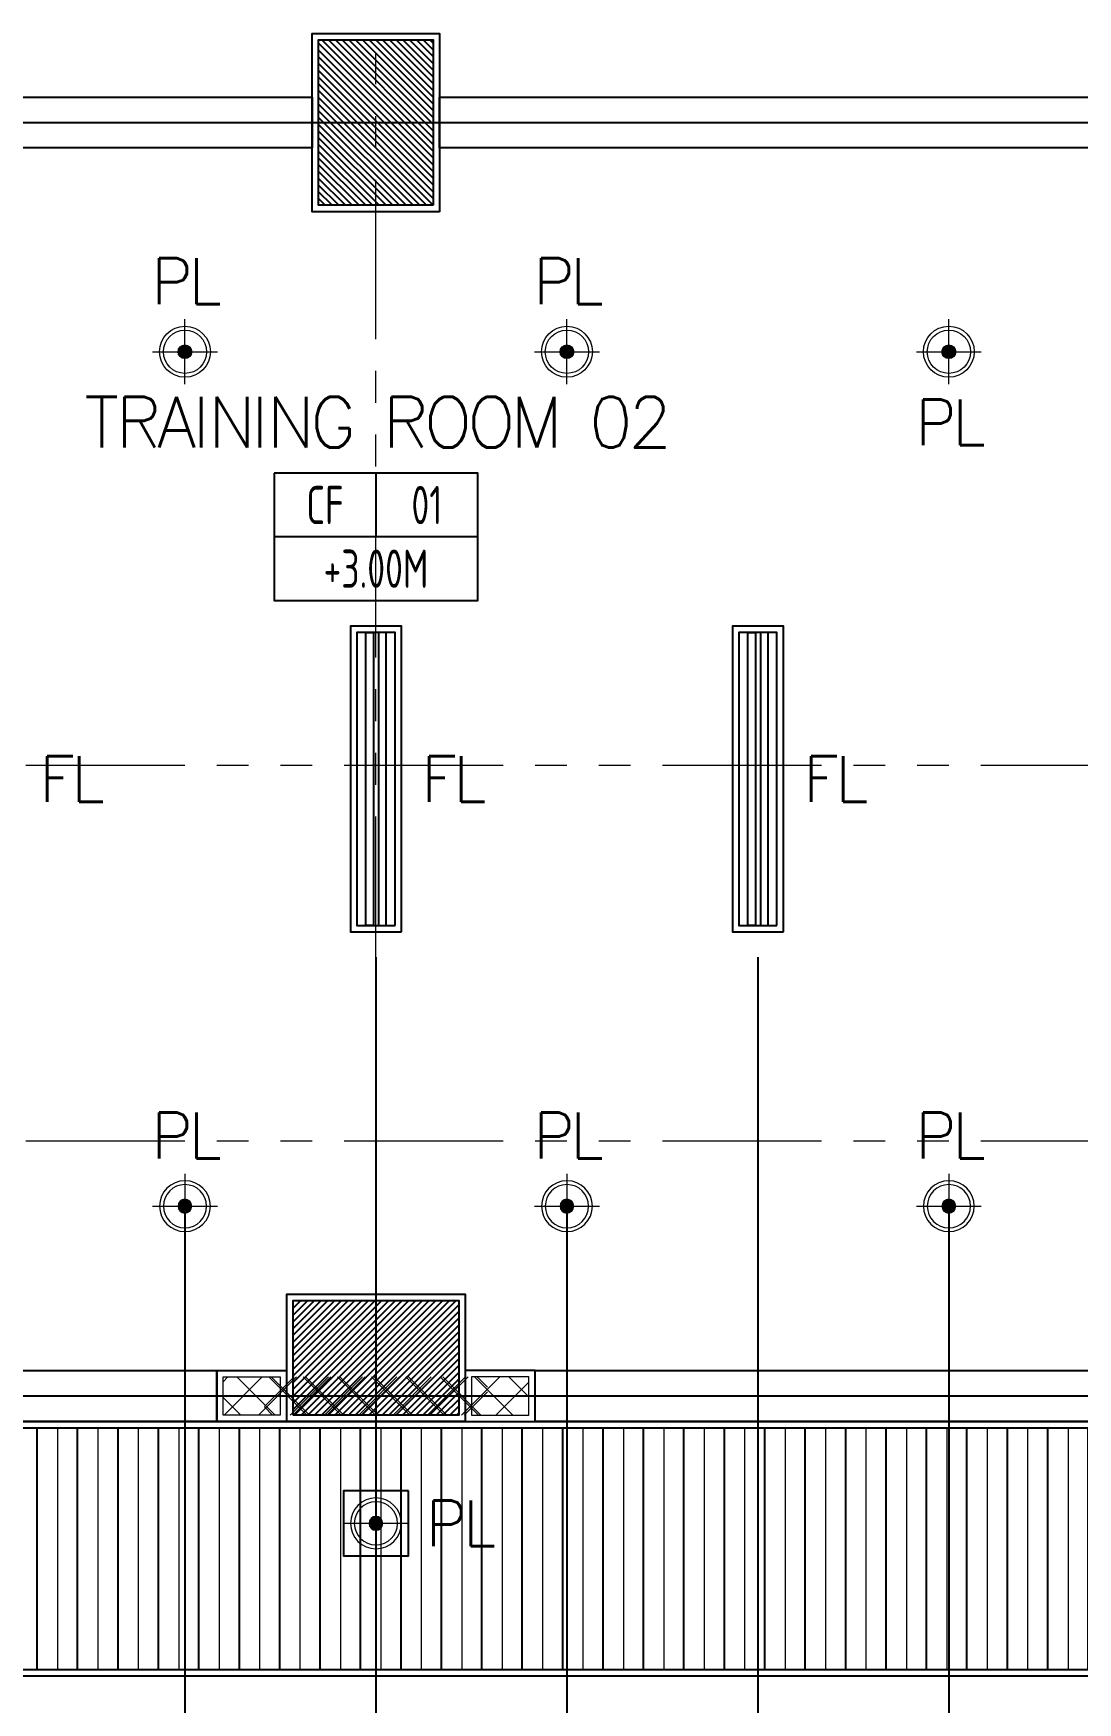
# Model space of a CAD drawing. Header units: metres. Extents: x -12400 to 1, y 0 to 106422.
# Drawn here: x -12107.96 to -12103.86, y 106335.53 to 106342.09 of the extents above; entities that cross this region are included whole.
import ezdxf
from ezdxf.enums import TextEntityAlignment as Align

# ---------------------------------------------------------------- set-up
doc = ezdxf.new("R2010")
doc.units = ezdxf.units.M
doc.header["$PDMODE"] = 35
doc.linetypes.add('PHANTOM2', pattern=[1.25, 0.625, -0.125, 0.125, -0.125, 0.125, -0.125])
for name, color, linetype, lineweight in [('A-DIM-100', 8, 'Continuous', 0), ('DIM 001', 251, 'Continuous', 13), ('FURN', 8, 'Continuous', 5), ('HATCH', 250, 'Continuous', 5), ('LAYOUT', 1, 'Continuous', 20), ('LF 001', 51, 'Continuous', 20)]:
    doc.layers.add(name, color=color, linetype=linetype, lineweight=lineweight)
for name, color, linetype in [('C-SCHED', 1, 'Continuous'), ('E_FIX_LIGHT1', 2, 'Continuous'), ('lighting', 1, 'Continuous'), ('stone', 15, 'Continuous'), ('txt', 2, 'Continuous'), ('WALL', 7, 'Continuous')]:
    doc.layers.add(name, color=color, linetype=linetype)
doc.layers.add('GUIDELINES', color=206, linetype='Continuous', plot=False)
doc.styles.add('architxt', font='architxt.shx', dxfattribs={"width": 0.8})
doc.styles.add('DIMTXT-100', font='arial.ttf')
doc.styles.add('swis721', font='swiss.ttf')
doc.styles.add('T.25', font='romans.shx', dxfattribs={"height": 0.2})
doc.dimstyles.new('D-100', dxfattribs={"dimtxt": 0.2, "dimasz": 0.15, "dimexe": 0.1, "dimexo": 0.1, "dimgap": 0.1, "dimtad": 1, "dimdec": 3, "dimzin": 4, "dimdsep": 46, "dimtxsty": 'DIMTXT-100', "dimblk": 'ARCHTICK', "dimcen": 0.2, "dimdle": 0.1, "dimclrd": 8, "dimclre": 8, "dimclrt": 2, "dimadec": 0, "dimazin": 1, "dimtfac": 1, "dimtdec": 3, "dimtofl": 0, "dimtmove": 2, "dimatfit": 3, "dimfxl": 1, "dimarcsym": 0})
doc.dimstyles.new('DIM 200', dxfattribs={"dimtxt": 200, "dimasz": 1, "dimexe": 0, "dimexo": 40, "dimgap": 50, "dimtad": 1, "dimtoh": 1, "dimdec": 0, "dimlfac": 2, "dimtxsty": 'swis721', "dimblk": 'CIR', "dimcen": 0, "dimclrd": 155, "dimclre": 155, "dimclrt": 4, "dimadec": 0, "dimazin": 0, "dimtfac": 1, "dimtdec": 0, "dimtix": 1, "dimtmove": 1, "dimatfit": 3, "dimldrblk": 'CIR', "dimfxl": 0, "dimarcsym": 0})

# ---------------------------------------------------------------- blocks, each defined once
blk = doc.blocks.new('CIR')
at = {"color": 4}
blk.add_circle((0, 0), 50, dxfattribs=at)
blk = doc.blocks.new('A$C1B753C5A')
at = {"layer": 'WALL'}
h = blk.add_hatch(dxfattribs=at)
h.set_pattern_fill('ANSI31', color=250, scale=0.15)
h.set_pattern_definition([(45, (-1494.388102653662, 303.0677240852394), (-0.01325825214724777, 0.01325825214724777), [])])
h.paths.add_polyline_path([(0.4750000000001364, 0.6749999999999545), (0.02500000000009089, 0.6749999999999545), (0.02500000000009095, 0.02499999999997721), (0.4750000000001364, 0.02499999999997721)])
at = {"color": 7}
blk.add_lwpolyline([(0, 0), (0.5000000000002274, 0), (0.5000000000002274, 0.6999999999999318), (0, 0.6999999999999318)], close=True, dxfattribs=at)
at = {"layer": 'stone', "color": 5}
blk.add_lwpolyline([(0.02500000000009095, 0.02499999999997726), (0.4750000000001364, 0.02499999999997726), (0.4750000000001364, 0.6749999999999545), (0.02500000000009095, 0.6749999999999545)], close=True, dxfattribs=at)
blk = doc.blocks.new('COLUMNS2F')
at = {"xscale": -1}
blk.add_blockref('A$C1B753C5A', (-12141.20441529414, 106330.3999565114), dxfattribs=at)
at = {"xscale": -1, "rotation": 270}
blk.add_blockref('A$C1B753C5A', (-12141.80441529414, 106325.6499565114), dxfattribs=at)
blk = doc.blocks.new('*U1962')
at = {"layer": 'HATCH'}
h = blk.add_hatch(dxfattribs=at)
h.set_pattern_fill('ANSI37', color=256, scale=0.03, angle=-180)
h.set_pattern_definition([(225, (-0.8132692456248353, 0), (0.06735192090801863, -0.06735192090801868), []), (314.9999999999999, (-0.8132692456248353, 0), (0.06735192090801868, 0.06735192090801861), [])])
h.paths.add_polyline_path([(-0.7882692456161041, 0.1749999999883585), (-0.7882692456161041, 0.02499999999417923), (0.2492307543806217, 0.02499999999417923), (0.2492307543806217, 0.1749999999883585)])
blk.add_lwpolyline([(0, 0.1999999999825377), (0, 0), (0.2742307543748009, 0), (0.2742307543748009, 0.1999999999825377)], close=True)
blk.add_lwpolyline([(0.02500000000873115, 0.1749999999883585), (0.02500000000873115, 0.02499999999417923), (0.2492307543806217, 0.02499999999417923), (0.2492307543806217, 0.1749999999883585)], close=True, dxfattribs=at)
blk = doc.blocks.new('A$C68b8fe4d')
at = {"color": 1}
for points in [[(18.5, 6.200000000011642), (22.35000000000036, 6.200000000011642), (22.35000000000036, 6.000000000029104), (18.5, 6.000000000029104)], [(22.85000000000036, 6.200000000011642), (26.70000000000073, 6.200000000011642), (26.70000000000073, 6.000000000029104), (22.85000000000036, 6.000000000029104)], [(18.77499999931206, 1.19999999999709), (21.97500000001128, 1.19999999999709), (21.97500000001128, 1.000000000014552), (18.77499999931206, 1.000000000014552)], [(23.22499999998945, 1.19999999999709), (26.42500000068867, 1.19999999999709), (26.42500000068867, 1.000000000014552), (23.22499999998945, 1.000000000014552)]]:
    blk.add_lwpolyline(points, close=True, dxfattribs=at)
at = {"layer": 'GUIDELINES'}
for points in [[(1.100000000000364, 19.59999999999127), (10.10000000000036, 19.59999999999127), (10.10000000000036, 18.89999999999418), (18.10000000000036, 18.89999999999418), (18.10000000000036, 19.59999999999127), (27.10000000000036, 19.59999999999127), (27.10000000000036, 1.099999999991269), (18.10000000000036, 1.099999999991269), (18.10000000000036, 2.100000000107684), (10.10000000000036, 2.100000000107684), (10.10000000000036, 1.099999999991269), (1.100000000000364, 1.099999999991269)], [(27.10000000000036, 10.62499999998545), (18.07500000000073, 10.62499999998545), (18.07500000000073, 6.099999999991269), (27.10000000000036, 6.099999999991269)], [(18.10000000000036, 6.099999999991269), (27.10000000000036, 6.099999999991269), (27.10000000000036, 1.099999999991269), (18.10000000000036, 1.099999999991269)]]:
    blk.add_lwpolyline(points, close=True, dxfattribs=at)
for name, p in [('COLUMNS2F', (12164.05441529414, -106324.6499565114)), ('*U1962', (22.95076924561545, 1.000000000014552))]:
    blk.add_blockref(name, p)
at = {"xscale": -1}
blk.add_blockref('*U1962', (22.24923075438528, 1.000000000014552), dxfattribs=at)
blk = doc.blocks.new('L1')
at = {"layer": 'LF 001', "lineweight": 20, "ltscale": 1500}
h = blk.add_hatch(color=256, dxfattribs=at)
edge = h.paths.add_edge_path()
edge.add_arc((1.13686837721616e-13, -1.13686837721616e-13), 0.0318958546358772, 0, 360)
at = {"layer": 'LF 001', "ltscale": 1500}
blk.add_lwpolyline([(-0.09999999999990905, -1.13686837721616e-13, -1), (0.1000000000000227, -1.13686837721616e-13, -1)], format="xyb", close=True, dxfattribs=at)
at = {"layer": 'LF 001', "color": 76, "lineweight": 18, "ltscale": 1500}
for points in [[(1.13686837721616e-13, 0.1499999999997499), (1.13686837721616e-13, -0.1500000000000909)], [(-0.1499999999999773, -1.13686837721616e-13), (0.1500000000000909, -1.13686837721616e-13)]]:
    blk.add_lwpolyline(points, dxfattribs=at)
at = {"layer": 'LF 001', "lineweight": 20, "ltscale": 1500}
blk.add_circle((1.13686837721616e-13, -1.13686837721616e-13), 0.0318958546358772, dxfattribs=at)
blk = doc.blocks.new('LO')
at = {"layer": 'LAYOUT', "xscale": 1000, "yscale": 1000, "zscale": 1000}
blk.add_blockref('L1', (0, 0), dxfattribs=at)
blk = doc.blocks.new('*U1960')
at = {"layer": 'LF 001', "ltscale": 1500}
blk.add_circle((0, -3.995415109869782e-14), 0.0998520709958535, dxfattribs=at)
at = {"layer": 'lighting', "xscale": 0.0008492979043710491, "yscale": 0.0008492979043710491, "zscale": 0.0008492979043710491}
blk.add_blockref('LO', (0, -3.995415109869782e-14), dxfattribs=at)
blk = doc.blocks.new('LEDPENDANTLT')
at = {"color": 1}
for points in [[(0, 0.1999999999970896), (1.200000000000728, 0.1999999999970896), (1.200000000000728, 0), (0, 0)], [(0.02499999999417923, 0.1750000000029104), (1.175000000006548, 0.1750000000029104), (1.175000000006548, 0.02499999999417923), (0.02499999999417923, 0.02499999999417923)]]:
    blk.add_lwpolyline(points, close=True, dxfattribs=at)
at = {"color": 2}
for points in [[(1.174999999995634, 0.1100000000005821), (0.02499999999417923, 0.1100000000005821), (0.02499999999417923, 0.1399999999994179), (1.174999999995634, 0.1399999999994179)], [(1.174999999995634, 0.09000000001105946), (0.02499999999417923, 0.09000000001105946), (0.02499999999417923, 0.06000000001222361), (1.174999999995634, 0.06000000001222361)]]:
    blk.add_lwpolyline(points, close=True, dxfattribs=at)
blk = doc.blocks.new('A$Cf8c814ff')
h = blk.add_hatch()
h.set_pattern_fill('ANSI31', color=8, scale=0.05, angle=45)
h.set_pattern_definition([(90, (12129.21296792572, -106290.2629166175), (-0.15875, 0), [])])
h.paths.add_polyline_path([(18.02499999999418, 0.9749999999912689), (27.18964466094076, 0.9749999999767169), (28.13964466095422, 0.02499999997962732), (18.02499999999418, 0.02499999997962732)])
at = {"color": 1}
blk.add_lwpolyline([(18, 0.9999999999854481), (27.19999999999709, 0.9999999999708962), (28.20000000000073, -1.455191522836685e-11), (18, -1.455191522836685e-11), (18, 0.9999999999854481)], dxfattribs=at)
at = {"color": 8}
for points in [[(18.02499999999418, 0.9750000000058208), (27.18964466094076, 0.9749999999912689), (28.13964466095422, 0.02499999999417923), (18.02499999999418, 0.02499999999417923)], [(18.02499999999418, 0.9749999999912689), (27.18964466094076, 0.9749999999767169), (28.13964466095422, 0.02499999997962732), (18.02499999999418, 0.02499999997962732)]]:
    blk.add_lwpolyline(points, close=True, dxfattribs=at)
at = {"color": 1}
blk.add_lwpolyline([(22.72739468565487, 0.7273946856148541), (22.47260531434222, 0.727394685629406), (22.47260531434222, 0.4726053143385798), (22.72739468565487, 0.4726053143240279)], close=True, dxfattribs=at)
at = {"xscale": -1, "rotation": 270}
for p in [(22.50000000001819, 2.92259618017124), (24.00000000001819, 2.92259618017124)]:
    blk.add_blockref('LEDPENDANTLT', p, dxfattribs=at)
at = {"layer": 'E_FIX_LIGHT1', "rotation": 90}
for p in [(21.85000000001673, 5.200000000040745), (23.35000000001673, 5.200000000040745), (24.85000000001673, 5.200000000040745)]:
    blk.add_blockref('*U1960', p, dxfattribs=at)
at = {"layer": 'E_FIX_LIGHT1'}
for p, xscale, rotation in [((21.85000000001673, 1.84519236034248), -1.000000000000001, 90), ((23.35000000001673, 1.84519236034248), -1.000000000000001, 90), ((24.85000000001673, 1.84519236034248), -1.000000000000001, 90), ((22.59999999999854, 0.5999999999767169), -1, 270)]:
    blk.add_blockref('*U1960', p, dxfattribs=dict(at, xscale=xscale, rotation=rotation))
at = {"layer": 'txt', "color": 6, "linetype": 'Continuous', "char_height": 0.18, "attachment_point": 5, "style": 'T.25'}
for s, insert in [('{\\T0.9;PL}', (21.85000000001673, 5.477394685687614)), ('{\\T0.9;PL}', (23.35000000001673, 5.477394685687614)), ('{\\T0.9;PL}', (24.85000000001673, 4.922605314393877)), ('{\\T0.9;FL}', (21.40000000001601, 3.522596180162509)), ('{\\T0.9;FL}', (22.90000000001601, 3.522596180162509)), ('{\\T0.9;FL}', (24.40000000001601, 3.522596180162509)), ('{\\T0.9;PL}', (21.85000000001673, 2.122587045989349)), ('{\\T0.9;PL}', (23.35000000001673, 2.122587045989349)), ('{\\T0.9;PL}', (24.85000000001673, 2.122587045989349)), ('{\\T0.9;PL}', (22.9273946856556, 0.5999999999767169))]:
    blk.add_mtext_dynamic_manual_height_columns(s, width=0.6453045245441018, gutter_width=0.001, heights=[0], dxfattribs=dict(at, insert=insert))
blk = doc.blocks.new('_ArchTick')
at = {"color": 0, "linetype": 'ByBlock', "const_width": 0.15}
blk.add_lwpolyline([(-0.5, -0.5), (0.5, 0.5)], dxfattribs=at)
blk = doc.blocks.new('*D948')
at = {"layer": 'DEFPOINTS', "color": 0, "transparency": 16777216}
for p in [(-12102.8629679257, 106337.3818797325), (-12104.3629679257, 106337.3543371179), (-12104.3629679257, 106333.0365394432)]:
    blk.add_point(p, dxfattribs=at)
at = {"layer": 'DIM 001', "color": 8, "lineweight": -2, "transparency": 16777216}
for p, q in [((-12104.3629679257, 106337.2543371179), (-12104.3629679257, 106332.9365394432)), ((-12102.8629679257, 106337.2818797325), (-12102.8629679257, 106332.9365394432)), ((-12102.7629679257, 106333.0365394432), (-12104.4629679257, 106333.0365394432))]:
    blk.add_line(p, q, dxfattribs=at)
at = {"layer": 'DIM 001', "color": 8, "lineweight": -2, "transparency": 16777216, "xscale": 0.15, "yscale": 0.15, "zscale": 0.15, "rotation": 180}
blk.add_blockref('_ArchTick', (-12104.3629679257, 106333.0365394432), dxfattribs=at)
at = {"layer": 'DIM 001', "color": 8, "lineweight": -2, "transparency": 16777216, "xscale": 0.15, "yscale": 0.15, "zscale": 0.15}
blk.add_blockref('_ArchTick', (-12102.8629679257, 106333.0365394432), dxfattribs=at)
at = {"layer": 'DIM 001', "color": 2, "transparency": 16777216, "insert": (-12103.6129679257, 106333.2386540407), "char_height": 0.2, "attachment_point": 5, "style": 'DIMTXT-100'}
blk.add_mtext('1.500', dxfattribs=at)
blk = doc.blocks.new('*D949')
at = {"layer": 'DEFPOINTS', "color": 0, "transparency": 16777216}
for p in [(-12105.8629679257, 106337.3543371179), (-12104.3629679257, 106337.3543371179), (-12105.8629679257, 106333.0365394432)]:
    blk.add_point(p, dxfattribs=at)
at = {"layer": 'DIM 001', "color": 8, "lineweight": -2, "transparency": 16777216}
for p, q in [((-12105.8629679257, 106337.2543371179), (-12105.8629679257, 106332.9365394432)), ((-12104.3629679257, 106337.2543371179), (-12104.3629679257, 106332.9365394432)), ((-12104.2629679257, 106333.0365394432), (-12105.9629679257, 106333.0365394432))]:
    blk.add_line(p, q, dxfattribs=at)
at = {"layer": 'DIM 001', "color": 8, "lineweight": -2, "transparency": 16777216, "xscale": 0.15, "yscale": 0.15, "zscale": 0.15, "rotation": 180}
blk.add_blockref('_ArchTick', (-12105.8629679257, 106333.0365394432), dxfattribs=at)
at = {"layer": 'DIM 001', "color": 8, "lineweight": -2, "transparency": 16777216, "xscale": 0.15, "yscale": 0.15, "zscale": 0.15}
blk.add_blockref('_ArchTick', (-12104.3629679257, 106333.0365394432), dxfattribs=at)
at = {"layer": 'DIM 001', "color": 2, "transparency": 16777216, "insert": (-12105.1129679257, 106333.2386540407), "char_height": 0.2, "attachment_point": 5, "style": 'DIMTXT-100'}
blk.add_mtext('1.500', dxfattribs=at)
blk = doc.blocks.new('*D950')
at = {"layer": 'DEFPOINTS', "color": 0, "transparency": 16777216}
for p in [(-12107.3629679257, 106337.3543371179), (-12105.8629679257, 106337.3543371179), (-12107.3629679257, 106333.0365394432)]:
    blk.add_point(p, dxfattribs=at)
at = {"layer": 'DIM 001', "color": 8, "lineweight": -2, "transparency": 16777216}
for p, q in [((-12107.3629679257, 106337.2543371179), (-12107.3629679257, 106332.9365394432)), ((-12105.8629679257, 106337.2543371179), (-12105.8629679257, 106332.9365394432)), ((-12105.7629679257, 106333.0365394432), (-12107.4629679257, 106333.0365394432))]:
    blk.add_line(p, q, dxfattribs=at)
at = {"layer": 'DIM 001', "color": 8, "lineweight": -2, "transparency": 16777216, "xscale": 0.15, "yscale": 0.15, "zscale": 0.15, "rotation": 180}
blk.add_blockref('_ArchTick', (-12107.3629679257, 106333.0365394432), dxfattribs=at)
at = {"layer": 'DIM 001', "color": 8, "lineweight": -2, "transparency": 16777216, "xscale": 0.15, "yscale": 0.15, "zscale": 0.15}
blk.add_blockref('_ArchTick', (-12105.8629679257, 106333.0365394432), dxfattribs=at)
at = {"layer": 'DIM 001', "color": 2, "transparency": 16777216, "insert": (-12106.6129679257, 106333.2386540407), "char_height": 0.2, "attachment_point": 5, "style": 'DIMTXT-100'}
blk.add_mtext('1.500', dxfattribs=at)
blk = doc.blocks.new('*D951')
at = {"layer": 'DEFPOINTS', "color": 0, "transparency": 16777216}
for p in [(-12108.8629679257, 106337.3543371179), (-12107.3629679257, 106337.3543371179), (-12108.8629679257, 106333.0365394432)]:
    blk.add_point(p, dxfattribs=at)
at = {"layer": 'DIM 001', "color": 8, "lineweight": -2, "transparency": 16777216}
for p, q in [((-12108.8629679257, 106337.2543371179), (-12108.8629679257, 106332.9365394432)), ((-12107.3629679257, 106337.2543371179), (-12107.3629679257, 106332.9365394432)), ((-12107.2629679257, 106333.0365394432), (-12108.9629679257, 106333.0365394432))]:
    blk.add_line(p, q, dxfattribs=at)
at = {"layer": 'DIM 001', "color": 8, "lineweight": -2, "transparency": 16777216, "xscale": 0.15, "yscale": 0.15, "zscale": 0.15, "rotation": 180}
blk.add_blockref('_ArchTick', (-12108.8629679257, 106333.0365394432), dxfattribs=at)
at = {"layer": 'DIM 001', "color": 8, "lineweight": -2, "transparency": 16777216, "xscale": 0.15, "yscale": 0.15, "zscale": 0.15}
blk.add_blockref('_ArchTick', (-12107.3629679257, 106333.0365394432), dxfattribs=at)
at = {"layer": 'DIM 001', "color": 2, "transparency": 16777216, "insert": (-12108.1129679257, 106333.2386540407), "char_height": 0.2, "attachment_point": 5, "style": 'DIMTXT-100'}
blk.add_mtext('1.500', dxfattribs=at)
blk = doc.blocks.new('*D954')
at = {"layer": 'DEFPOINTS', "color": 0, "transparency": 16777216}
for p in [(-12103.6129679257, 106338.5591356234), (-12104.3629679257, 106337.3543371179), (-12104.3629679257, 106333.4865394432)]:
    blk.add_point(p, dxfattribs=at)
at = {"layer": 'DIM 001', "color": 8, "lineweight": -2, "transparency": 16777216}
for p, q in [((-12103.6129679257, 106338.4591356234), (-12103.6129679257, 106333.3865394432)), ((-12104.3629679257, 106337.2543371179), (-12104.3629679257, 106333.3865394432)), ((-12103.5129679257, 106333.4865394432), (-12104.4629679257, 106333.4865394432))]:
    blk.add_line(p, q, dxfattribs=at)
at = {"layer": 'DIM 001', "color": 8, "lineweight": -2, "transparency": 16777216, "xscale": 0.15, "yscale": 0.15, "zscale": 0.15, "rotation": 180}
blk.add_blockref('_ArchTick', (-12104.3629679257, 106333.4865394432), dxfattribs=at)
at = {"layer": 'DIM 001', "color": 8, "lineweight": -2, "transparency": 16777216, "xscale": 0.15, "yscale": 0.15, "zscale": 0.15}
blk.add_blockref('_ArchTick', (-12103.6129679257, 106333.4865394432), dxfattribs=at)
at = {"layer": 'DIM 001', "color": 2, "transparency": 16777216, "insert": (-12103.9879679257, 106333.6886540407), "char_height": 0.2, "attachment_point": 5, "style": 'DIMTXT-100'}
blk.add_mtext('.750', dxfattribs=at)
blk = doc.blocks.new('*D955')
at = {"layer": 'DEFPOINTS', "color": 0, "transparency": 16777216}
for p in [(-12105.1129679257, 106338.5591356234), (-12104.3629679257, 106337.6091264892), (-12105.1129679257, 106333.4865394432)]:
    blk.add_point(p, dxfattribs=at)
at = {"layer": 'DIM 001', "color": 8, "lineweight": -2, "transparency": 16777216}
for p, q in [((-12105.1129679257, 106338.4591356234), (-12105.1129679257, 106333.3865394432)), ((-12104.3629679257, 106337.5091264892), (-12104.3629679257, 106333.3865394432)), ((-12104.2629679257, 106333.4865394432), (-12105.2129679257, 106333.4865394432))]:
    blk.add_line(p, q, dxfattribs=at)
at = {"layer": 'DIM 001', "color": 8, "lineweight": -2, "transparency": 16777216, "xscale": 0.15, "yscale": 0.15, "zscale": 0.15, "rotation": 180}
blk.add_blockref('_ArchTick', (-12105.1129679257, 106333.4865394432), dxfattribs=at)
at = {"layer": 'DIM 001', "color": 8, "lineweight": -2, "transparency": 16777216, "xscale": 0.15, "yscale": 0.15, "zscale": 0.15}
blk.add_blockref('_ArchTick', (-12104.3629679257, 106333.4865394432), dxfattribs=at)
at = {"layer": 'DIM 001', "color": 2, "transparency": 16777216, "insert": (-12104.7379679257, 106333.6886540407), "char_height": 0.2, "attachment_point": 5, "style": 'DIMTXT-100'}
blk.add_mtext('.750', dxfattribs=at)
blk = doc.blocks.new('*D956')
at = {"layer": 'DEFPOINTS', "color": 0, "transparency": 16777216}
for p in [(-12105.1129679257, 106338.5591356234), (-12105.8629679257, 106337.3543371179), (-12105.8629679257, 106333.4865394432)]:
    blk.add_point(p, dxfattribs=at)
at = {"layer": 'DIM 001', "color": 8, "lineweight": -2, "transparency": 16777216}
for p, q in [((-12105.1129679257, 106338.4591356234), (-12105.1129679257, 106333.3865394432)), ((-12105.8629679257, 106337.2543371179), (-12105.8629679257, 106333.3865394432)), ((-12105.0129679257, 106333.4865394432), (-12105.9629679257, 106333.4865394432))]:
    blk.add_line(p, q, dxfattribs=at)
at = {"layer": 'DIM 001', "color": 8, "lineweight": -2, "transparency": 16777216, "xscale": 0.15, "yscale": 0.15, "zscale": 0.15, "rotation": 180}
blk.add_blockref('_ArchTick', (-12105.8629679257, 106333.4865394432), dxfattribs=at)
at = {"layer": 'DIM 001', "color": 8, "lineweight": -2, "transparency": 16777216, "xscale": 0.15, "yscale": 0.15, "zscale": 0.15}
blk.add_blockref('_ArchTick', (-12105.1129679257, 106333.4865394432), dxfattribs=at)
at = {"layer": 'DIM 001', "color": 2, "transparency": 16777216, "insert": (-12105.4879679257, 106333.6886540407), "char_height": 0.2, "attachment_point": 5, "style": 'DIMTXT-100'}
blk.add_mtext('.750', dxfattribs=at)
blk = doc.blocks.new('*D957')
at = {"layer": 'DEFPOINTS', "color": 0, "transparency": 16777216}
for p in [(-12106.6129679257, 106338.5591356233), (-12105.8629679257, 106337.6091264892), (-12106.6129679257, 106333.4865394432)]:
    blk.add_point(p, dxfattribs=at)
at = {"layer": 'DIM 001', "color": 8, "lineweight": -2, "transparency": 16777216}
for p, q in [((-12106.6129679257, 106338.4591356233), (-12106.6129679257, 106333.3865394432)), ((-12105.8629679257, 106337.5091264892), (-12105.8629679257, 106333.3865394432)), ((-12105.7629679257, 106333.4865394432), (-12106.7129679257, 106333.4865394432))]:
    blk.add_line(p, q, dxfattribs=at)
at = {"layer": 'DIM 001', "color": 8, "lineweight": -2, "transparency": 16777216, "xscale": 0.15, "yscale": 0.15, "zscale": 0.15, "rotation": 180}
blk.add_blockref('_ArchTick', (-12106.6129679257, 106333.4865394432), dxfattribs=at)
at = {"layer": 'DIM 001', "color": 8, "lineweight": -2, "transparency": 16777216, "xscale": 0.15, "yscale": 0.15, "zscale": 0.15}
blk.add_blockref('_ArchTick', (-12105.8629679257, 106333.4865394432), dxfattribs=at)
at = {"layer": 'DIM 001', "color": 2, "transparency": 16777216, "insert": (-12106.2379679257, 106333.6886540407), "char_height": 0.2, "attachment_point": 5, "style": 'DIMTXT-100'}
blk.add_mtext('.750', dxfattribs=at)
blk = doc.blocks.new('*D958')
at = {"layer": 'DEFPOINTS', "color": 0, "transparency": 16777216}
for p in [(-12106.6129679257, 106338.5591356233), (-12107.3629679257, 106337.3543371179), (-12107.3629679257, 106333.4865394432)]:
    blk.add_point(p, dxfattribs=at)
at = {"layer": 'DIM 001', "color": 8, "lineweight": -2, "transparency": 16777216}
for p, q in [((-12106.6129679257, 106338.4591356233), (-12106.6129679257, 106333.3865394432)), ((-12107.3629679257, 106337.2543371178), (-12107.3629679257, 106333.3865394432)), ((-12106.5129679257, 106333.4865394432), (-12107.4629679257, 106333.4865394432))]:
    blk.add_line(p, q, dxfattribs=at)
at = {"layer": 'DIM 001', "color": 8, "lineweight": -2, "transparency": 16777216, "xscale": 0.15, "yscale": 0.15, "zscale": 0.15, "rotation": 180}
blk.add_blockref('_ArchTick', (-12107.3629679257, 106333.4865394432), dxfattribs=at)
at = {"layer": 'DIM 001', "color": 8, "lineweight": -2, "transparency": 16777216, "xscale": 0.15, "yscale": 0.15, "zscale": 0.15}
blk.add_blockref('_ArchTick', (-12106.6129679257, 106333.4865394432), dxfattribs=at)
at = {"layer": 'DIM 001', "color": 2, "transparency": 16777216, "insert": (-12106.9879679257, 106333.6886540407), "char_height": 0.2, "attachment_point": 5, "style": 'DIMTXT-100'}
blk.add_mtext('.750', dxfattribs=at)
blk = doc.blocks.new('*D959')
at = {"layer": 'DEFPOINTS', "color": 0, "transparency": 16777216}
for p in [(-12108.1129679257, 106338.5591356234), (-12107.3629679257, 106337.6091264892), (-12108.1129679257, 106333.4865394432)]:
    blk.add_point(p, dxfattribs=at)
at = {"layer": 'DIM 001', "color": 8, "lineweight": -2, "transparency": 16777216}
for p, q in [((-12108.1129679257, 106338.4591356234), (-12108.1129679257, 106333.3865394432)), ((-12107.3629679257, 106337.5091264892), (-12107.3629679257, 106333.3865394432)), ((-12107.2629679257, 106333.4865394432), (-12108.2129679257, 106333.4865394432))]:
    blk.add_line(p, q, dxfattribs=at)
at = {"layer": 'DIM 001', "color": 8, "lineweight": -2, "transparency": 16777216, "xscale": 0.15, "yscale": 0.15, "zscale": 0.15, "rotation": 180}
blk.add_blockref('_ArchTick', (-12108.1129679257, 106333.4865394432), dxfattribs=at)
at = {"layer": 'DIM 001', "color": 8, "lineweight": -2, "transparency": 16777216, "xscale": 0.15, "yscale": 0.15, "zscale": 0.15}
blk.add_blockref('_ArchTick', (-12107.3629679257, 106333.4865394432), dxfattribs=at)
at = {"layer": 'DIM 001', "color": 2, "transparency": 16777216, "insert": (-12107.7379679257, 106333.6886540407), "char_height": 0.2, "attachment_point": 5, "style": 'DIMTXT-100'}
blk.add_mtext('.750', dxfattribs=at)
blk = doc.blocks.new('*D816')
at = {"layer": 'DEFPOINTS', "color": 0, "transparency": 16777216}
for p in [(-12109.61296792572, 106336.1091447575), (-12106.61296792572, 106336.1091447575), (-12106.61296792572, 106333.9365394432)]:
    blk.add_point(p, dxfattribs=at)
at = {"layer": 'DIM 001', "color": 8, "lineweight": -2, "transparency": 16777216}
for p, q in [((-12109.61296792572, 106336.0091447575), (-12109.61296792572, 106333.8365394432)), ((-12106.61296792572, 106336.0091447575), (-12106.61296792572, 106333.8365394432)), ((-12109.71296792572, 106333.9365394432), (-12106.51296792572, 106333.9365394432))]:
    blk.add_line(p, q, dxfattribs=at)
at = {"layer": 'DIM 001', "color": 8, "lineweight": -2, "transparency": 16777216, "xscale": 0.15, "yscale": 0.15, "zscale": 0.15, "rotation": 180}
blk.add_blockref('_ArchTick', (-12109.61296792572, 106333.9365394432), dxfattribs=at)
at = {"layer": 'DIM 001', "color": 8, "lineweight": -2, "transparency": 16777216, "xscale": 0.15, "yscale": 0.15, "zscale": 0.15}
blk.add_blockref('_ArchTick', (-12106.61296792572, 106333.9365394432), dxfattribs=at)
at = {"layer": 'DIM 001', "color": 2, "transparency": 16777216, "insert": (-12108.11296792572, 106334.1387222536), "char_height": 0.2, "attachment_point": 5, "style": 'DIMTXT-100'}
blk.add_mtext('3.000', dxfattribs=at)
blk = doc.blocks.new('*D817')
at = {"layer": 'DEFPOINTS', "color": 0, "transparency": 16777216}
for p in [(-12106.61296792572, 106336.1091447575), (-12103.61296792572, 106336.1091447575), (-12103.61296792572, 106333.9365394432)]:
    blk.add_point(p, dxfattribs=at)
at = {"layer": 'DIM 001', "color": 8, "lineweight": -2, "transparency": 16777216}
for p, q in [((-12106.61296792572, 106336.0091447575), (-12106.61296792572, 106333.8365394432)), ((-12103.61296792572, 106336.0091447575), (-12103.61296792572, 106333.8365394432)), ((-12106.71296792572, 106333.9365394432), (-12103.51296792572, 106333.9365394432))]:
    blk.add_line(p, q, dxfattribs=at)
at = {"layer": 'DIM 001', "color": 8, "lineweight": -2, "transparency": 16777216, "xscale": 0.15, "yscale": 0.15, "zscale": 0.15, "rotation": 180}
blk.add_blockref('_ArchTick', (-12106.61296792572, 106333.9365394432), dxfattribs=at)
at = {"layer": 'DIM 001', "color": 8, "lineweight": -2, "transparency": 16777216, "xscale": 0.15, "yscale": 0.15, "zscale": 0.15}
blk.add_blockref('_ArchTick', (-12103.61296792572, 106333.9365394432), dxfattribs=at)
at = {"layer": 'DIM 001', "color": 2, "transparency": 16777216, "insert": (-12105.11296792572, 106334.1387222536), "char_height": 0.2, "attachment_point": 5, "style": 'DIMTXT-100'}
blk.add_mtext('3.000', dxfattribs=at)
blk = doc.blocks.new('*D1524')
at = {"layer": 'DEFPOINTS', "color": 0, "transparency": 16777216}
for p in [(-12298.64187663414, 106345.9544916112), (-12298.64187663414, 106345.9544916112), (0.5999999999949068, 0.07500000001164153)]:
    blk.add_point(p, dxfattribs=at)
at = {"layer": 'DIM 001', "color": 8, "lineweight": -2, "transparency": 16777216}
for p, q in [((0.5999999999949068, 0.1750000000116415), (0.6000000000014186, 106346.0544916112)), ((0.7000000000014186, 106345.9544916112), (-12298.74187663415, 106345.9544916112))]:
    blk.add_line(p, q, dxfattribs=at)
at = {"layer": 'DIM 001', "color": 8, "lineweight": -2, "transparency": 16777216, "xscale": 0.15, "yscale": 0.15, "zscale": 0.15, "rotation": 180}
blk.add_blockref('_ArchTick', (-12298.64187663414, 106345.9544916112), dxfattribs=at)
at = {"layer": 'DIM 001', "color": 8, "lineweight": -2, "transparency": 16777216, "xscale": 0.15, "yscale": 0.15, "zscale": 0.15}
blk.add_blockref('_ArchTick', (0.6000000000014186, 106345.9544916112), dxfattribs=at)
at = {"layer": 'DIM 001', "color": 2, "transparency": 16777216, "insert": (-6149.020938317071, 106346.1566062088), "char_height": 0.2, "attachment_point": 5, "style": 'DIMTXT-100'}
blk.add_mtext('12299.242', dxfattribs=at)
blk = doc.blocks.new('GRID1')
at = {"color": 6, "linetype": 'PHANTOM2'}
for points in [[(-12138.75441529414, 106384.7702236537), (-12138.75441529414, 106412.5702236537)], [(-12130.75441529413, 106394.3702236537), (-12163.75441529414, 106394.3702236537)], [(-12130.75441529413, 106391.8452236537), (-12163.75441529414, 106391.8452236537)], [(-12130.7544152941, 106390.3702236538), (-12163.75441529411, 106390.3702236538)], [(-12130.75441529413, 106389.3702236537), (-12163.75441529414, 106389.3702236537)]]:
    blk.add_leader(points, dimstyle='DIM 200', override={"dimasz": 0.002, "dimgap": 60, "dimtad": 0}, dxfattribs=at)

msp = doc.modelspace()

# ---------------------------------------------------------------- hatches: boundary and pattern name
at = {"layer": 'HATCH'}
h = msp.add_hatch(dxfattribs=at)
h.set_pattern_fill('ANSI31', color=8, scale=0.05, angle=45)
h.set_pattern_definition([(90, (0, 45.37362282571848), (-0.15875, 0), [])])
h.paths.add_polyline_path([(-12111.18796792572, 106336.6115394432), (-12102.02332326478, 106336.6115394432), (-12101.07332326476, 106335.6615394432), (-12111.18796792572, 106335.6615394432)])

# ---------------------------------------------------------------- linework, layer by layer
at = {"color": 1}
msp.add_lwpolyline([(-12111.21296792572, 106336.6365394432), (-12102.01296792572, 106336.6365394431), (-12101.01296792572, 106335.6365394432), (-12111.21296792572, 106335.6365394432), (-12111.21296792572, 106336.6365394432)], dxfattribs=at)
at = {"color": 8}
msp.add_lwpolyline([(-12111.18796792572, 106336.6115394432), (-12102.02332326478, 106336.6115394432), (-12101.07332326476, 106335.6615394432), (-12111.18796792572, 106335.6615394432)], close=True, dxfattribs=at)
msp.add_lwpolyline([(-12111.18796792572, 106336.6115394432), (-12102.02332326478, 106336.6115394432), (-12101.07332326476, 106335.6615394432), (-12111.18796792572, 106335.6615394432)], close=True, dxfattribs=at)
at = {"color": 1}
msp.add_lwpolyline([(-12106.48557324006, 106336.3639341288), (-12106.74036261137, 106336.3639341288), (-12106.74036261137, 106336.1091447575), (-12106.48557324006, 106336.1091447575)], close=True, dxfattribs=at)
at = {"layer": 'C-SCHED'}
for p, q in [((-12106.61296792572, 106340.3601004554), (-12106.61296792572, 106340.1101004554)), ((-12106.21296792571, 106340.1101004554), (-12107.01296792572, 106340.1101004554))]:
    msp.add_line(p, q, dxfattribs=at)
msp.add_lwpolyline([(-12107.01296792572, 106340.3601004554), (-12107.01296792572, 106339.8601004554), (-12106.21296792571, 106339.8601004554), (-12106.21296792571, 106340.3601004554)], close=True, dxfattribs=at)

# ---------------------------------------------------------------- block references
at = {"color": 1}
msp.add_blockref('A$C68b8fe4d', (-12129.21296792572, 106335.6365394432), dxfattribs=at)
msp.add_blockref('A$Cf8c814ff', (-12129.21296792572, 106335.6365394432))
at = {"layer": 'A-DIM-100'}
msp.add_blockref('GRID1', (32.14144736842172, -52.63368421052292), dxfattribs=at)
at = {"layer": 'E_FIX_LIGHT1', "rotation": 90}
for p in [(-12107.3629679257, 106340.8365394432), (-12105.8629679257, 106340.8365394432), (-12104.3629679257, 106340.8365394432)]:
    msp.add_blockref('*U1960', p, dxfattribs=at)
at = {"layer": 'E_FIX_LIGHT1', "xscale": -1}
for p, rotation in [((-12107.3629679257, 106337.4817318035), 90), ((-12105.8629679257, 106337.4817318035), 90), ((-12104.3629679257, 106337.4817318035), 90), ((-12106.61296792572, 106336.2365394432), 270)]:
    msp.add_blockref('*U1960', p, dxfattribs=dict(at, rotation=rotation))
at = {"layer": 'FURN', "xscale": -1, "rotation": 270}
for p in [(-12106.7129679257, 106338.5591356233), (-12105.2129679257, 106338.5591356233)]:
    msp.add_blockref('LEDPENDANTLT', p, dxfattribs=at)

# ---------------------------------------------------------------- texts
at = {"linetype": 'Continuous', "insert": (-12106.61296792572, 106340.5601004554), "char_height": 0.2, "attachment_point": 5, "style": 'T.25'}
msp.add_mtext_dynamic_manual_height_columns('{\\T0.9;\\C3;TRAINING ROOM 02}', width=4.943666752970515, gutter_width=0.001, heights=[0], dxfattribs=at)
at = {"layer": 'C-SCHED', "color": 2, "style": 'architxt', "width": 0.8}
msp.add_text('CF', height=0.15, dxfattribs=at).set_placement((-12106.81296792571, 106340.159741715), align=Align.CENTER)
for tag, p in [('01', (-12106.41296792571, 106340.159741715)), ('+3.00M', (-12106.61296847707, 106339.909740374))]:
    msp.add_attdef(tag, text='-', height=0.15, dxfattribs=at).set_placement(p, align=Align.CENTER)

# ---------------------------------------------------------------- dimensions: what is measured, and where the dimension line sits
at = {"layer": 'DIM 001'}
for base, p1, p2, picture, middle in [((-12298.64187663414, 106345.9544916112), (0.5999999999949068, 0.07500000001164153), (-12298.64187663414, 106345.9544916112), '*D1524', (-6149.020938317071, 106346.1566062088)), ((-12108.1129679257, 106333.4865394432), (-12107.3629679257, 106337.6091264892), (-12108.1129679257, 106338.5591356234), '*D959', (-12107.7379679257, 106333.6886540407)), ((-12107.3629679257, 106333.4865394432), (-12106.6129679257, 106338.5591356233), (-12107.3629679257, 106337.3543371179), '*D958', (-12106.9879679257, 106333.6886540407)), ((-12106.6129679257, 106333.4865394432), (-12105.8629679257, 106337.6091264892), (-12106.6129679257, 106338.5591356233), '*D957', (-12106.2379679257, 106333.6886540407)), ((-12105.8629679257, 106333.4865394432), (-12105.1129679257, 106338.5591356234), (-12105.8629679257, 106337.3543371179), '*D956', (-12105.4879679257, 106333.6886540407)), ((-12105.1129679257, 106333.4865394432), (-12104.3629679257, 106337.6091264892), (-12105.1129679257, 106338.5591356234), '*D955', (-12104.7379679257, 106333.6886540407)), ((-12104.3629679257, 106333.4865394432), (-12103.6129679257, 106338.5591356234), (-12104.3629679257, 106337.3543371179), '*D954', (-12103.9879679257, 106333.6886540407)), ((-12104.3629679257, 106333.0365394432), (-12102.8629679257, 106337.3818797325), (-12104.3629679257, 106337.3543371179), '*D948', (-12103.6129679257, 106333.2386540407)), ((-12108.8629679257, 106333.0365394432), (-12107.3629679257, 106337.3543371179), (-12108.8629679257, 106337.3543371179), '*D951', (-12108.1129679257, 106333.2386540407)), ((-12107.3629679257, 106333.0365394432), (-12105.8629679257, 106337.3543371179), (-12107.3629679257, 106337.3543371179), '*D950', (-12106.6129679257, 106333.2386540407)), ((-12105.8629679257, 106333.0365394432), (-12104.3629679257, 106337.3543371179), (-12105.8629679257, 106337.3543371179), '*D949', (-12105.1129679257, 106333.2386540407)), ((-12106.61296792572, 106333.9365394432), (-12109.61296792572, 106336.1091447575), (-12106.61296792572, 106336.1091447575), '*D816', (-12108.11296792572, 106334.1387222536)), ((-12103.61296792572, 106333.9365394432), (-12106.61296792572, 106336.1091447575), (-12103.61296792572, 106336.1091447575), '*D817', (-12105.11296792572, 106334.1387222536))]:
    dim = msp.add_linear_dim(base=base, p1=p1, p2=p2, dimstyle='D-100', dxfattribs=at)
    dim.commit()
    dim.dimension.update_dxf_attribs({"geometry": picture, "text_midpoint": middle})

doc.saveas('drawing.dxf')
